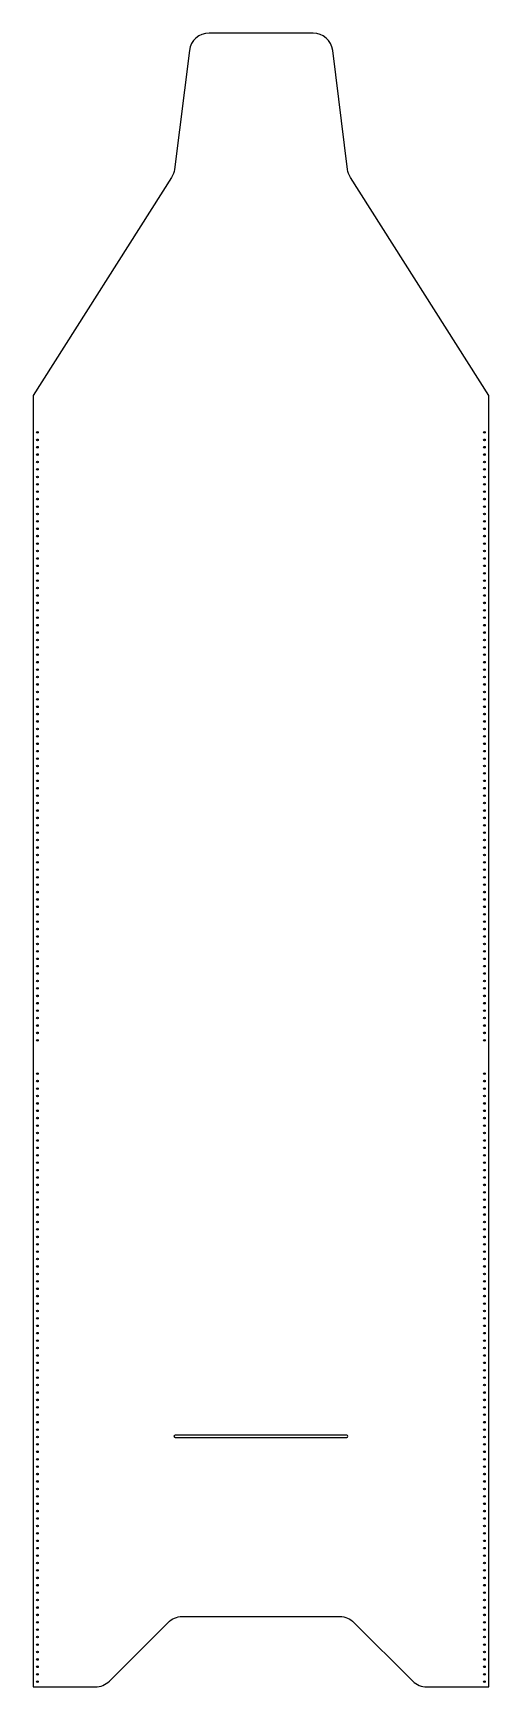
# Model space of a CAD drawing. Header units: millimetres. Extents: x 2754 to 3064, y 1053 to 2178.
import ezdxf

# ---------------------------------------------------------------- set-up
doc = ezdxf.new("R2010")
doc.units = ezdxf.units.MM

msp = doc.modelspace()

# ---------------------------------------------------------------- linework, layer by layer
for points in [[(2754.3, 1931.4), (2754.3, 1052.7), (2796.6, 1052.7, 0.198912), (2806.2, 1056.7), (2846.1, 1096.6, -0.198912), (2855.7, 1100.6), (2963, 1100.6, -0.198912), (2972.5, 1096.6), (3012.5, 1056.7, 0.198912), (3022.1, 1052.7), (3064.3, 1052.7), (3064.3, 1931.4), (2970.2, 2079.7, -0.110787), (2968.2, 2085.2), (2958.1, 2166.1, 0.378242), (2944.7, 2178), (2874, 2178, 0.378242), (2860.6, 2166.1), (2850.5, 2085.2, -0.110787), (2848.5, 2079.7)], [(2851, 1222.4), (2967.6, 1222.4, 1), (2967.6, 1224.1), (2851, 1224.1, 1)]]:
    msp.add_lwpolyline(points, format="xyb", close=True)
for centre in [(2757.3, 1906.3), (2757.3, 1901.2), (3061.3, 1906.3), (3061.3, 1901.2), (2757.3, 1896.2), (2757.3, 1891.2), (3061.3, 1896.2), (3061.3, 1891.2), (2757.3, 1886.1), (2757.3, 1881.1), (3061.3, 1886.1), (3061.3, 1881.1), (2757.3, 1876), (2757.3, 1871), (3061.3, 1876), (3061.3, 1871), (2757.3, 1865.9), (2757.3, 1860.9), (3061.3, 1865.9), (3061.3, 1860.9), (2757.3, 1855.8), (2757.3, 1850.8), (2757.3, 1845.8), (3061.3, 1855.8), (3061.3, 1850.8), (3061.3, 1845.8), (2757.3, 1840.7), (2757.3, 1835.7), (3061.3, 1840.7), (3061.3, 1835.7), (2757.3, 1830.6), (2757.3, 1825.6), (3061.3, 1830.6), (3061.3, 1825.6), (2757.3, 1820.5), (2757.3, 1815.5), (3061.3, 1820.5), (3061.3, 1815.5), (2757.3, 1810.4), (2757.3, 1805.4), (2757.3, 1800.4), (3061.3, 1810.4), (3061.3, 1805.4), (3061.3, 1800.4), (2757.3, 1795.3), (2757.3, 1790.3), (3061.3, 1795.3), (3061.3, 1790.3), (2757.3, 1785.2), (2757.3, 1780.2), (3061.3, 1785.2), (3061.3, 1780.2), (2757.3, 1775.1), (2757.3, 1770.1), (3061.3, 1775.1), (3061.3, 1770.1), (2757.3, 1765), (2757.3, 1760), (2757.3, 1755), (3061.3, 1765), (3061.3, 1760), (3061.3, 1755), (2757.3, 1749.9), (2757.3, 1744.9), (3061.3, 1749.9), (3061.3, 1744.9), (2757.3, 1739.8), (2757.3, 1734.8), (3061.3, 1739.8), (3061.3, 1734.8), (2757.3, 1729.7), (2757.3, 1724.7), (3061.3, 1729.7), (3061.3, 1724.7), (2757.3, 1719.6), (2757.3, 1714.6), (3061.3, 1719.6), (3061.3, 1714.6), (2757.3, 1709.6), (2757.3, 1704.5), (2757.3, 1699.5), (3061.3, 1709.6), (3061.3, 1704.5), (3061.3, 1699.5), (2757.3, 1694.4), (2757.3, 1689.4), (3061.3, 1694.4), (3061.3, 1689.4), (2757.3, 1684.3), (2757.3, 1679.3), (3061.3, 1684.3), (3061.3, 1679.3), (2757.3, 1674.3), (2757.3, 1669.2), (3061.3, 1674.3), (3061.3, 1669.2), (2757.3, 1664.2), (2757.3, 1659.1), (2757.3, 1654.1), (3061.3, 1664.2), (3061.3, 1659.1), (3061.3, 1654.1), (2757.3, 1649), (2757.3, 1644), (3061.3, 1649), (3061.3, 1644), (2757.3, 1638.9), (2757.3, 1633.9), (3061.3, 1638.9), (3061.3, 1633.9), (2757.3, 1628.9), (2757.3, 1623.8), (3061.3, 1628.9), (3061.3, 1623.8), (2757.3, 1618.8), (2757.3, 1613.7), (2757.3, 1608.7), (3061.3, 1618.8), (3061.3, 1613.7), (3061.3, 1608.7), (2757.3, 1603.6), (2757.3, 1598.6), (3061.3, 1603.6), (3061.3, 1598.6), (2757.3, 1593.5), (2757.3, 1588.5), (3061.3, 1593.5), (3061.3, 1588.5), (2757.3, 1583.5), (2757.3, 1578.4), (3061.3, 1583.5), (3061.3, 1578.4), (2757.3, 1573.4), (2757.3, 1568.3), (3061.3, 1573.4), (3061.3, 1568.3), (2757.3, 1563.3), (2757.3, 1558.2), (2757.3, 1553.2), (3061.3, 1563.3), (3061.3, 1558.2), (3061.3, 1553.2), (2757.3, 1548.1), (2757.3, 1543.1), (3061.3, 1548.1), (3061.3, 1543.1), (2757.3, 1538.1), (2757.3, 1533), (3061.3, 1538.1), (3061.3, 1533), (2757.3, 1528), (2757.3, 1522.9), (3061.3, 1528), (3061.3, 1522.9), (2757.3, 1517.9), (2757.3, 1512.8), (2757.3, 1507.8), (3061.3, 1517.9), (3061.3, 1512.8), (3061.3, 1507.8), (2757.3, 1502.7), (2757.3, 1497.7), (3061.3, 1502.7), (3061.3, 1497.7), (2757.3, 1492.7), (3061.3, 1492.7), (2757.3, 1469.9), (2757.3, 1464.9), (3061.3, 1469.9), (3061.3, 1464.9), (2757.3, 1459.8), (2757.3, 1454.8), (3061.3, 1459.8), (3061.3, 1454.8), (2757.3, 1449.7), (2757.3, 1444.7), (3061.3, 1449.7), (3061.3, 1444.7), (2757.3, 1439.7), (2757.3, 1434.6), (2757.3, 1429.6), (3061.3, 1439.7), (3061.3, 1434.6), (3061.3, 1429.6), (2757.3, 1424.5), (2757.3, 1419.5), (3061.3, 1424.5), (3061.3, 1419.5), (2757.3, 1414.4), (2757.3, 1409.4), (3061.3, 1414.4), (3061.3, 1409.4), (2757.3, 1404.3), (2757.3, 1399.3), (3061.3, 1404.3), (3061.3, 1399.3), (2757.3, 1394.3), (2757.3, 1389.2), (2757.3, 1384.2), (3061.3, 1394.3), (3061.3, 1389.2), (3061.3, 1384.2), (2757.3, 1379.1), (2757.3, 1374.1), (3061.3, 1379.1), (3061.3, 1374.1), (2757.3, 1369), (2757.3, 1364), (3061.3, 1369), (3061.3, 1364), (2757.3, 1358.9), (2757.3, 1353.9), (3061.3, 1358.9), (3061.3, 1353.9), (2757.3, 1348.9), (2757.3, 1343.8), (2757.3, 1338.8), (3061.3, 1348.9), (3061.3, 1343.8), (3061.3, 1338.8), (2757.3, 1333.7), (2757.3, 1328.7), (3061.3, 1333.7), (3061.3, 1328.7), (2757.3, 1323.6), (2757.3, 1318.6), (3061.3, 1323.6), (3061.3, 1318.6), (2757.3, 1313.5), (2757.3, 1308.5), (3061.3, 1313.5), (3061.3, 1308.5), (2757.3, 1303.5), (2757.3, 1298.4), (3061.3, 1303.5), (3061.3, 1298.4), (2757.3, 1293.4), (2757.3, 1288.3), (2757.3, 1283.3), (3061.3, 1293.4), (3061.3, 1288.3), (3061.3, 1283.3), (2757.3, 1278.2), (2757.3, 1273.2), (3061.3, 1278.2), (3061.3, 1273.2), (2757.3, 1268.1), (2757.3, 1263.1), (3061.3, 1268.1), (3061.3, 1263.1), (2757.3, 1258.1), (2757.3, 1253), (3061.3, 1258.1), (3061.3, 1253), (2757.3, 1248), (2757.3, 1242.9), (2757.3, 1237.9), (3061.3, 1248), (3061.3, 1242.9), (3061.3, 1237.9), (2757.3, 1232.8), (2757.3, 1227.8), (3061.3, 1232.8), (3061.3, 1227.8), (2757.3, 1222.7), (2757.3, 1217.7), (3061.3, 1222.7), (3061.3, 1217.7), (2757.3, 1212.7), (2757.3, 1207.6), (3061.3, 1212.7), (3061.3, 1207.6), (2757.3, 1202.6), (2757.3, 1197.5), (2757.3, 1192.5), (3061.3, 1202.6), (3061.3, 1197.5), (3061.3, 1192.5), (2757.3, 1187.4), (2757.3, 1182.4), (3061.3, 1187.4), (3061.3, 1182.4), (2757.3, 1177.3), (2757.3, 1172.3), (3061.3, 1177.3), (3061.3, 1172.3), (2757.3, 1167.3), (2757.3, 1162.2), (3061.3, 1167.3), (3061.3, 1162.2), (2757.3, 1157.2), (2757.3, 1152.1), (3061.3, 1157.2), (3061.3, 1152.1), (2757.3, 1147.1), (2757.3, 1142), (2757.3, 1137), (3061.3, 1147.1), (3061.3, 1142), (3061.3, 1137), (2757.3, 1132), (2757.3, 1126.9), (3061.3, 1132), (3061.3, 1126.9), (2757.3, 1121.9), (2757.3, 1116.8), (3061.3, 1121.9), (3061.3, 1116.8), (2757.3, 1111.8), (2757.3, 1106.7), (3061.3, 1111.8), (3061.3, 1106.7), (2757.3, 1101.7), (2757.3, 1096.6), (2757.3, 1091.6), (3061.3, 1101.7), (3061.3, 1096.6), (3061.3, 1091.6), (2757.3, 1086.6), (2757.3, 1081.5), (3061.3, 1086.6), (3061.3, 1081.5), (2757.3, 1076.5), (2757.3, 1071.4), (3061.3, 1076.5), (3061.3, 1071.4), (2757.3, 1066.4), (2757.3, 1061.3), (3061.3, 1066.4), (3061.3, 1061.3), (2757.3, 1056.3), (3061.3, 1056.3)]:
    msp.add_circle(centre, 0.55)

doc.saveas('drawing.dxf')
